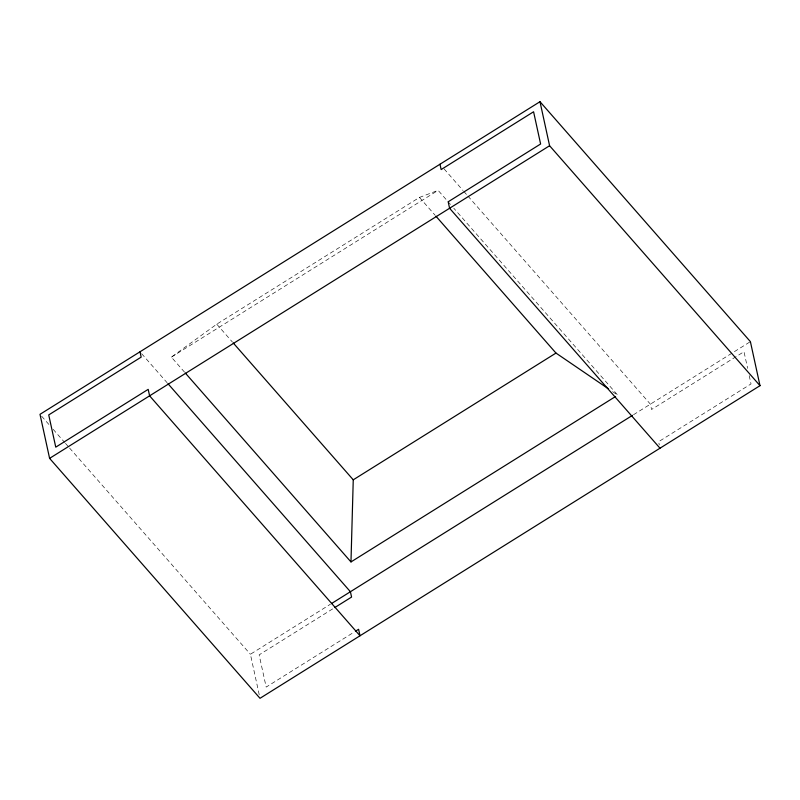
<?xml version="1.0" encoding="UTF-8"?>
<svg xmlns="http://www.w3.org/2000/svg" width="800" height="800" viewBox="0 0 800 800"><rect width="100%" height="100%" fill="white"/><g stroke="black" fill="none" stroke-linecap="round" stroke-linejoin="round"><path stroke-width="0.6" stroke-dasharray="4 3" d="M184.55 372.16L171.37 357.13L216.75 324.17L419.47 197.42L438.11 190.35L447.17 200.68M171.37 357.13L438.11 190.35M259.23 694.72L250.41 654.26L330.41 604.24M633.5 414.73L750.4 341.64M332.67 608.89L259.14 654.86L266.17 687.09L354.4 631.92M612.57 391.65L617.72 395.15L453.77 208.2M444.1 168.91L463 190.47M463.82 191.41L467.11 195.16M467.93 196.09L650.4 404.16L651.56 409.49L743.99 351.7L747.64 368.41M448 201.62L450.47 204.44M419.47 197.42L435.1 215.23M216.75 324.17L232.37 341.99M141.64 353.67L167.12 382.73M41.64 416.2L49.04 424.63M53.15 429.32L64.66 442.44M65.48 443.38L68.77 447.13M69.59 448.06L250.41 654.26M749.2 375.58L751.02 383.93L658.59 441.72L659.3 444.96"/><path stroke-width="1.2" d="M615.6 396.48L350.98 561.93L353.25 479.82L233.2 342.92M539.99 101.7L40 414.32L49.6 458.36L260.01 698.3L760 385.68L750.4 341.64L539.99 101.7L549.59 145.74L760 385.68M49.6 458.36L549.59 145.74M353.25 479.82L555.98 353.07L608.46 388.84M331.46 603.58L632.44 415.39M334.77 607.57L351.57 597.07L350.41 591.73L167.94 383.66M355.45 631.26L358.6 629.29L360.01 635.77L149.6 395.84L148.19 389.36L55.76 447.15L48.73 414.92L141.16 357.13L140 351.8M660 448.2L449.59 208.27L448.18 201.79L540.61 144L533.58 111.77L441.15 169.56L439.99 164.23M435.92 216.17L555.98 353.07M185.37 373.1L350.98 561.93"/></g></svg>
